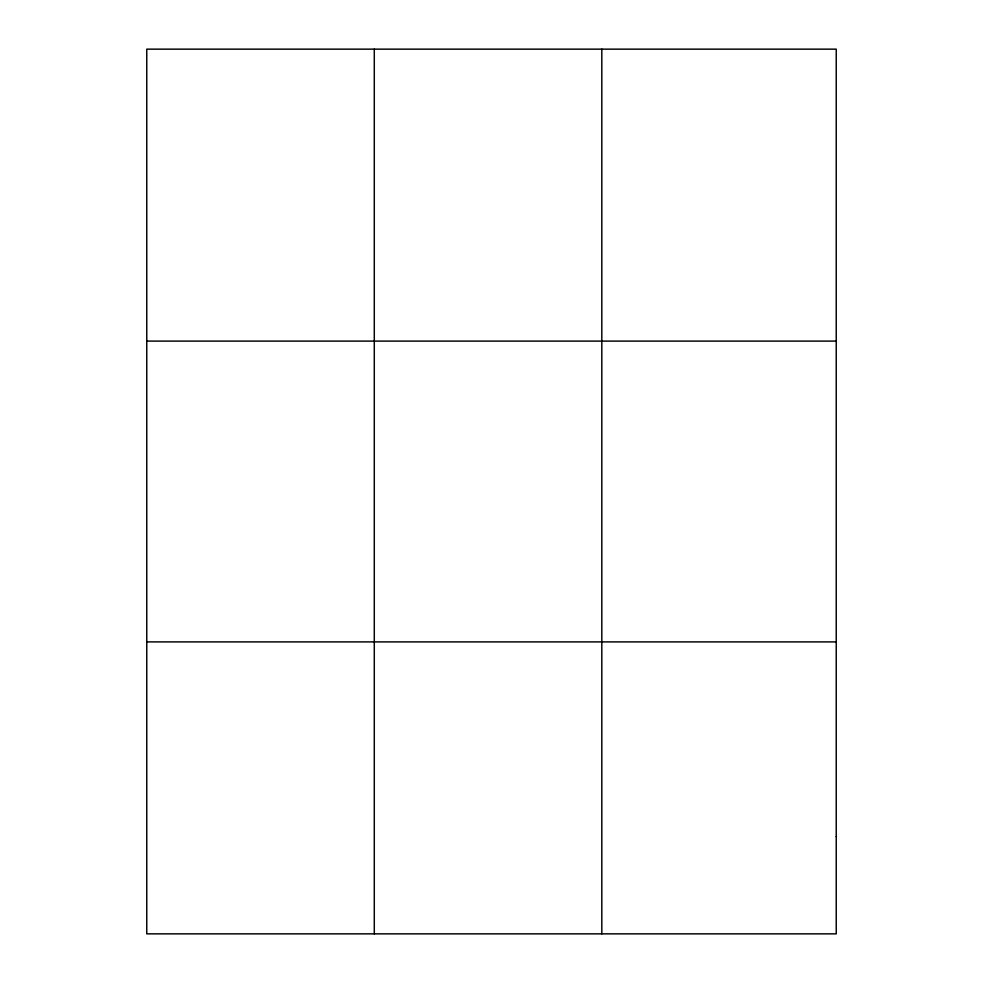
<?xml version="1.0" encoding="UTF-8"?>
<svg xmlns="http://www.w3.org/2000/svg" width="983" height="983" viewBox="0 0 983 983"><rect width="100%" height="100%" fill="white"/><g stroke="black" fill="none" stroke-linecap="round" stroke-linejoin="round"><path stroke-width="1.47" d="M374.29 933.85L374.29 49.15M601.817 933.85L601.817 49.15M146.762 341.101L836.238 341.101M146.762 641.899L836.238 641.899M836.238 836.533L836.238 933.85L146.762 933.85L146.762 49.15L836.238 49.15L836.238 836.533"/></g></svg>
